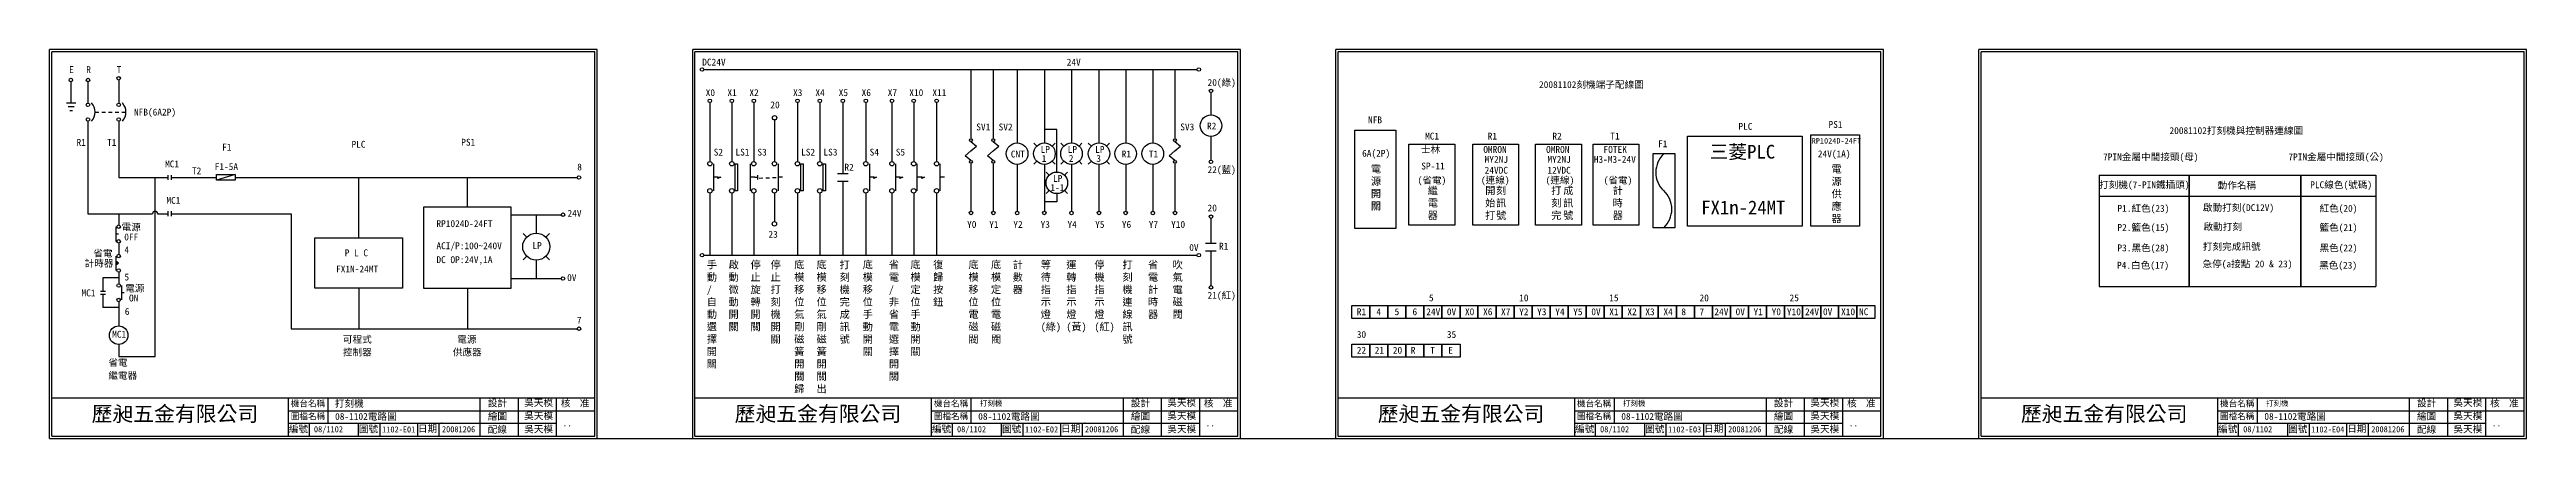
# Model space of a CAD drawing. Extents: x 144 to 1442, y -108 to 96.
import ezdxf

# ---------------------------------------------------------------- set-up
doc = ezdxf.new("R2010")
doc.units = 0
doc.linetypes.add('HIDDEN9', pattern=[3.5, 2, -1.5])
for name, color, linetype in [('圖框層', 7, 'CONTINUOUS'), ('文字層', 4, 'CONTINUOUS'), ('標尺寸層', 3, 'CONTINUOUS')]:
    doc.layers.add(name, color=color, linetype=linetype)
doc.styles.add('CNS', font='romanc.shx', dxfattribs={"bigfont": 'chineset.shx'})
doc.styles.add('STSL', font='KAIU.TTF')

msp = doc.modelspace()

# ---------------------------------------------------------------- hatches: boundary and pattern name
at = {"layer": '標尺寸層'}
for points in [[(494.4, 28.2), (494.4, 28.9), (495.9, 28.9)], [(576.1, 28.2), (576.1, 28.9), (577.6, 28.9)], [(589.8, 28.2), (589.8, 28.9), (591.4, 28.9)], [(601.2, 28.2), (601.2, 28.9), (602.7, 28.9)], [(178.9, -15), (178.9, -17.4), (180.3, -16.2)]]:
    msp.add_hatch(color=7, dxfattribs=at).paths.add_polyline_path(points)
h = msp.add_hatch(color=7, dxfattribs=at)
edge = h.paths.add_edge_path(flags=17)
edge.add_line((180.3, -16.2), (178.9, -17.4))
edge = h.paths.add_edge_path(flags=17)
edge.add_line((180.3, -16.2), (178.9, -15))
edge = h.paths.add_edge_path(flags=16)
edge.add_line((178.9, -12.4), (178.9, -20))
h.paths.add_polyline_path([(178.9, -12.4), (178.9, -20)], flags=17)
edge = h.paths.add_edge_path()
edge.add_line((180.3, -16.2), (178.9, -17.4))
edge.add_line((180.3, -16.2), (178.9, -15))
edge.add_line((178.9, -12.4), (178.9, -20))

# ---------------------------------------------------------------- linework, layer by layer
at = {"layer": '圖框層', "color": 7}
for p, q in [((431.2, 95.9), (144.2, 95.9)), ((144.2, -108.1), (144.2, 95.9)), ((429.9, 94.7), (145.4, 94.7)), ((145.4, -106.8), (145.4, 94.7)), ((429.9, -106.8), (429.9, 94.7)), ((431.2, -108.1), (431.2, 95.9)), ((768.2, 95.9), (481.2, 95.9)), ((481.2, -108.1), (481.2, 95.9)), ((766.9, 94.7), (482.4, 94.7)), ((482.4, -106.8), (482.4, 94.7)), ((766.9, -106.8), (766.9, 94.7)), ((768.2, -108.1), (768.2, 95.9)), ((1105.2, 95.9), (818.2, 95.9)), ((818.2, -108.1), (818.2, 95.9)), ((1103.9, 94.7), (819.4, 94.7)), ((819.4, -106.8), (819.4, 94.7)), ((1103.9, -106.8), (1103.9, 94.7)), ((1105.2, -108.1), (1105.2, 95.9)), ((1442.2, 95.9), (1155.2, 95.9)), ((1155.2, -108.1), (1155.2, 95.9)), ((1440.9, 94.7), (1156.4, 94.7)), ((1156.4, -106.8), (1156.4, 94.7)), ((1440.9, -106.8), (1440.9, 94.7)), ((1442.2, -108.1), (1442.2, 95.9)), ((145.4, -86.8), (255.9, -86.8)), ((255.9, -86.8), (429.9, -86.8)), ((269.4, -106.8), (269.4, -86.8)), ((369.9, -106.8), (369.9, -86.8)), ((389.9, -106.8), (389.9, -86.8)), ((409.9, -106.8), (409.9, -86.8)), ((482.4, -86.8), (592.9, -86.8)), ((592.9, -86.8), (766.9, -86.8)), ((606.4, -106.8), (606.4, -86.8)), ((706.9, -106.8), (706.9, -86.8)), ((726.9, -106.8), (726.9, -86.8)), ((746.9, -106.8), (746.9, -86.8)), ((819.4, -86.8), (929.9, -86.8)), ((929.9, -86.8), (1103.9, -86.8)), ((943.4, -106.8), (943.4, -86.8)), ((1043.9, -106.8), (1043.9, -86.8)), ((1063.9, -106.8), (1063.9, -86.8)), ((1083.9, -106.8), (1083.9, -86.8)), ((1156.4, -86.8), (1266.9, -86.8)), ((1266.9, -86.8), (1440.9, -86.8)), ((1280.4, -106.8), (1280.4, -86.8)), ((1380.9, -106.8), (1380.9, -86.8)), ((1400.9, -106.8), (1400.9, -86.8)), ((1420.9, -106.8), (1420.9, -86.8)), ((269.4, -93.5), (429.9, -93.5)), ((269.4, -100.1), (409.9, -100.1)), ((280.3, -106.8), (280.3, -100.1)), ((306.1, -106.8), (306.1, -100.1)), ((317.4, -106.8), (317.4, -100.1)), ((606.4, -93.5), (766.9, -93.5)), ((606.4, -100.1), (746.9, -100.1)), ((617.3, -106.8), (617.3, -100.1)), ((643.1, -106.8), (643.1, -100.1)), ((654.4, -106.8), (654.4, -100.1)), ((943.4, -93.5), (1103.9, -93.5)), ((943.4, -100.1), (1083.9, -100.1)), ((954.3, -106.8), (954.3, -100.1)), ((980.1, -106.8), (980.1, -100.1)), ((991.4, -106.8), (991.4, -100.1)), ((1280.4, -93.5), (1440.9, -93.5)), ((1280.4, -100.1), (1420.9, -100.1)), ((1291.3, -106.8), (1291.3, -100.1)), ((1317.1, -106.8), (1317.1, -100.1)), ((1328.4, -106.8), (1328.4, -100.1)), ((144.2, -108.1), (431.2, -108.1)), ((145.4, -106.8), (429.9, -106.8)), ((481.2, -108.1), (768.2, -108.1)), ((482.4, -106.8), (766.9, -106.8)), ((818.2, -108.1), (1105.2, -108.1)), ((819.4, -106.8), (1103.9, -106.8)), ((1155.2, -108.1), (1442.2, -108.1)), ((1156.4, -106.8), (1440.9, -106.8))]:
    msp.add_line(p, q, dxfattribs=at)
at = {"layer": '圖框層', "color": 4}
for p in [(349.7, -100.1), (686.7, -100.1), (1023.7, -100.1), (1360.7, -100.1)]:
    msp.add_point(p, dxfattribs=at)
at = {"layer": '標尺寸層', "color": 7}
for p, q in [((155.3, 79), (155.3, 67.8)), ((164.3, 79), (164.3, 67.8)), ((180.4, 79.9), (180.4, 67.8)), ((487, 85.4), (745.5, 85.4)), ((627, 85.4), (627, 49.2)), ((638.7, 85.4), (638.7, 49.2)), ((651.2, 85.4), (651.2, 46.9)), ((665.5, 85.4), (665.5, 46.9)), ((679.7, 85.4), (679.7, 46.9)), ((694.1, 85.4), (694.1, 46.9)), ((708.1, 85.4), (708.1, 46.9)), ((722.3, 85.4), (722.3, 46.9)), ((733.9, 85.4), (733.9, 49.2)), ((153, 68), (158, 68)), ((153.9, 66), (157.1, 66)), ((490.2, 68.1), (490.2, 37.1)), ((501.7, 68.1), (501.7, 37.1)), ((513.2, 68.1), (513.2, 37.1)), ((536.1, 68.1), (536.1, 37.1)), ((547.8, 68.1), (547.8, 37.1)), ((559.9, 68.1), (559.9, 30.9)), ((571.9, 68.1), (571.9, 37.1)), ((585.6, 68.1), (585.6, 37.1)), ((597, 68.1), (597, 37.1)), ((609, 68.1), (609, 37.1)), ((752.8, 73.2), (752.8, 61.6)), ((154.8, 64), (156.2, 64)), ((164.3, 58.3), (164.3, 51.5)), ((180.4, 58.3), (180.4, 28.8)), ((524, 59), (524, 37.1)), ((672, 54), (665.5, 54)), ((672, 31.7), (672, 54)), ((164.3, 51.5), (164.3, 9.8)), ((627, 42.7), (624, 40.2)), ((627, 37.7), (624, 40.2)), ((627, 47.7), (630, 45.2)), ((627, 42.7), (630, 45.2)), ((638.7, 42.7), (635.7, 40.2)), ((638.7, 37.7), (635.7, 40.2)), ((638.7, 47.7), (641.7, 45.2)), ((638.7, 42.7), (641.7, 45.2)), ((661.5, 45.3), (659.9, 46.8)), ((669.5, 45.3), (671.1, 46.8)), ((675.7, 45.3), (674.1, 46.8)), ((683.7, 45.3), (685.2, 46.8)), ((690.1, 45.3), (688.5, 46.8)), ((698.1, 45.3), (699.6, 46.8)), ((733.9, 42.7), (730.9, 40.2)), ((733.9, 37.7), (730.9, 40.2)), ((733.9, 47.7), (736.9, 45.2)), ((733.9, 42.7), (736.9, 45.2)), ((752.8, 50.3), (752.8, 37.9)), ((180.4, 28.8), (199.5, 28.8)), ((199.5, -65), (199.5, 28.8)), ((199.5, 28.8), (206.4, 28.8)), ((206.4, 27.5), (206.4, 30.1)), ((208, 27.5), (208, 30.1)), ((208, 28.8), (214.9, 28.8)), ((212.8, 28.8), (231.6, 28.8)), ((241.4, 30.3), (231.6, 27.4)), ((241.4, 28.8), (420.7, 28.8)), ((306.2, -2.9), (306.2, 28.8)), ((363.1, 13.3), (363.1, 28.8)), ((492.1, 36), (492.1, 21.8)), ((494.4, 28.9), (492.1, 28.9)), ((494.4, 28.9), (495.9, 28.9)), ((495.9, 28.9), (494.4, 28.2)), ((494.4, 28.2), (494.4, 28.9)), ((511.3, 36), (511.3, 21.8)), ((513.7, 28.9), (511.3, 28.9)), ((513.7, 28.9), (515.2, 28.9)), ((515.2, 30), (515.2, 27.7)), ((525.9, 36), (525.9, 21.8)), ((528.2, 28.9), (525.9, 28.9)), ((557.1, 30.9), (562.7, 30.9)), ((557.1, 26.9), (562.7, 26.9)), ((559.9, 26.9), (559.9, -11.9)), ((573.8, 36), (573.8, 21.8)), ((576.1, 28.9), (573.8, 28.9)), ((576.1, 28.9), (577.6, 28.9)), ((577.6, 28.9), (576.1, 28.2)), ((576.1, 28.2), (576.1, 28.9)), ((587.5, 36), (587.5, 21.8)), ((589.8, 28.9), (587.5, 28.9)), ((589.8, 28.9), (591.4, 28.9)), ((591.4, 28.9), (589.8, 28.2)), ((589.8, 28.2), (589.8, 28.9)), ((598.8, 21.8), (598.8, 36)), ((601.2, 28.9), (598.8, 28.9)), ((601.2, 28.9), (602.7, 28.9)), ((602.7, 28.9), (601.2, 28.2)), ((601.2, 28.2), (601.2, 28.9)), ((610.9, 21.8), (610.9, 36)), ((613.2, 28.9), (610.9, 28.9)), ((627, 36.2), (627, 11.2)), ((638.7, 36.2), (638.7, 11.2)), ((651.2, 35.6), (651.2, 11.2)), ((661.5, 37.3), (659.9, 35.7)), ((665.5, 35.6), (665.5, 11.2)), ((668, 30), (666.4, 31.6)), ((669.5, 37.3), (671.1, 35.7)), ((675.7, 37.3), (674.1, 35.7)), ((676, 30), (677.6, 31.6)), ((679.7, 35.6), (679.7, 11.2)), ((683.7, 37.3), (685.2, 35.7)), ((690.1, 37.3), (688.5, 35.7)), ((694.1, 35.6), (694.1, 11.2)), ((698.1, 37.3), (699.6, 35.7)), ((708.1, 35.6), (708.1, 11.2)), ((722.3, 35.6), (722.3, 11.2)), ((733.9, 36.2), (733.9, 11.2)), ((1218.2, 30.1), (1363.2, 30.1)), ((1218.2, 30.1), (1218.2, -28.4)), ((1265.4, -28.4), (1265.4, 30.1)), ((1265.4, 30.1), (1265.4, -28.4)), ((1324, 30.1), (1324, -28.4)), ((1324, -28.4), (1324, 30.1)), ((1363.2, 30.1), (1363.2, -28.4)), ((490.2, 20.6), (490.2, -11.9)), ((501.7, 20.6), (501.7, -11.9)), ((513.2, 20.6), (513.2, -11.9)), ((524, 20.6), (524, 5.6)), ((536.1, 20.6), (536.1, -11.9)), ((547.8, 20.6), (547.8, -11.9)), ((571.9, 20.6), (571.9, -11.9)), ((585.6, 20.6), (585.6, -11.9)), ((597, 20.6), (597, -11.9)), ((609, 20.6), (609, -11.9)), ((672, 16), (665.5, 16)), ((668, 22), (666.4, 20.4)), ((672, 20.3), (672, 16)), ((676, 22), (677.6, 20.4)), ((1218.2, 19), (1363.2, 19)), ((164.3, 9.8), (198.1, 9.8)), ((178.9, 3), (178.9, -4.7)), ((180.4, 9.8), (180.4, 3.9)), ((200.8, 9.8), (206.4, 9.8)), ((206.4, 8.5), (206.4, 11.1)), ((208, 8.5), (208, 11.1)), ((208, 9.8), (214.9, 9.8)), ((212.8, 9.8), (270.7, 9.8)), ((270.7, 9.8), (270.7, -50.5)), ((386.1, 9.3), (412.3, 9.3)), ((399.2, 9.3), (399.2, -0.4)), ((752.8, 7.4), (752.8, -4.2)), ((178.9, -0.8), (180.3, -0.8)), ((178.9, -12.4), (178.9, -20)), ((180.4, -5.6), (180.4, -11.4)), ((394.2, -2.5), (392.3, -0.5)), ((394.2, -12.5), (392.3, -14.4)), ((404.2, -2.5), (406.2, -0.5)), ((404.2, -12.5), (406.2, -14.4)), ((487, -11.9), (745.5, -11.9)), ((750, -5.6), (755.6, -5.6)), ((750, -9.6), (755.6, -9.6)), ((752.8, -4.2), (752.8, -5.6)), ((752.8, -9.6), (752.8, -27.9)), ((180.4, -23.9), (172.1, -23.9)), ((172.1, -23.9), (172.1, -30.8)), ((180.3, -16.2), (178.9, -15)), ((178.9, -15), (178.9, -17.4)), ((180.3, -16.2), (178.9, -17.4)), ((180.4, -21), (180.4, -26.8)), ((386.1, -24.2), (412.3, -24.2)), ((399.2, -14.5), (399.2, -24.2)), ((170.8, -30.8), (173.5, -30.8)), ((170.8, -32.4), (173.5, -32.4)), ((172.1, -32.4), (172.1, -39.3)), ((180.4, -36.4), (180.4, -49.1)), ((181.9, -27.8), (181.9, -35.4)), ((181.9, -31.5), (183.3, -31.5)), ((306.2, -29.3), (306.2, -50.5)), ((363.1, -29.3), (363.1, -50.5)), ((1218.2, -28.4), (1363.2, -28.4)), ((180.4, -39.3), (172.1, -39.3)), ((270.7, -50.5), (420.7, -50.5)), ((180.4, -58.8), (180.4, -65)), ((180.4, -65), (199.5, -65)), ((290.2, -100.1), (290.2, -86.8)), ((627.2, -100.1), (627.2, -86.8)), ((964.2, -100.1), (964.2, -86.8)), ((1301.2, -100.1), (1301.2, -86.8)), ((337.1, -106.8), (337.1, -100.1)), ((348.4, -106.8), (348.4, -100.1)), ((674.1, -106.8), (674.1, -100.1)), ((685.4, -106.8), (685.4, -100.1)), ((1011.1, -106.8), (1011.1, -100.1)), ((1022.4, -106.8), (1022.4, -100.1)), ((1348.1, -106.8), (1348.1, -100.1)), ((1359.4, -106.8), (1359.4, -100.1)), ((431.2, -108.1), (481.2, -108.1)), ((768.2, -108.1), (818.2, -108.1)), ((1105.2, -108.1), (1155.2, -108.1))]:
    msp.add_line(p, q, dxfattribs=at)
at = {"layer": '標尺寸層', "color": 7, "linetype": 'HIDDEN9'}
for p, q in [((168, 63.1), (184.1, 63.1)), ((516, 28.5), (525, 28.8))]:
    msp.add_line(p, q, dxfattribs=at)
at = {"layer": '標尺寸層', "color": 7}
for points in [[(828.1, 53.6), (849.6, 53.6), (849.6, 2.1), (828.1, 2.1)], [(856.5, 46.3), (880.5, 46.3), (880.5, 3.8), (856.5, 3.8)], [(890, 46.3), (914, 46.3), (914, 3.8), (890, 3.8)], [(922.9, 46.3), (946.9, 46.3), (946.9, 3.8), (922.9, 3.8)], [(953, 46.3), (977, 46.3), (977, 3.8), (953, 3.8)], [(984.5, 41.3), (995.8, 41.3), (995.8, 2.4), (984.5, 2.4)], [(1002.5, 50.4), (1062.6, 50.4), (1062.6, 3.2), (1002.5, 3.2)], [(1067.2, 51.1), (1092.6, 51.1), (1092.6, 3.2), (1067.2, 3.2)], [(231.6, 30.3), (241.4, 30.3), (241.4, 27.4), (231.6, 27.4)], [(503.5, 36), (504.7, 36), (504.7, 21.8), (503.5, 21.8)], [(537.9, 36), (539.1, 36), (539.1, 21.8), (537.9, 21.8)], [(549.6, 36), (550.8, 36), (550.8, 21.8), (549.6, 21.8)], [(340.1, -29.3), (386.1, -29.3), (386.1, 13.3), (340.1, 13.3)], [(283.2, -2.9), (329.2, -2.9), (329.2, -29.3), (283.2, -29.3)], [(826.6, -38.4), (836, -38.4), (836, -45.2), (826.6, -45.2)], [(836, -38.4), (845.5, -38.4), (845.5, -45.2), (836, -45.2)], [(845.5, -38.4), (854.9, -38.4), (854.9, -45.2), (845.5, -45.2)], [(854.9, -38.4), (864.4, -38.4), (864.4, -45.2), (854.9, -45.2)], [(864.4, -38.4), (873.8, -38.4), (873.8, -45.2), (864.4, -45.2)], [(873.8, -38.4), (883.3, -38.4), (883.3, -45.2), (873.8, -45.2)], [(883.3, -38.4), (892.7, -38.4), (892.7, -45.2), (883.3, -45.2)], [(892.7, -38.4), (902.2, -38.4), (902.2, -45.2), (892.7, -45.2)], [(902.2, -38.4), (911.6, -38.4), (911.6, -45.2), (902.2, -45.2)], [(911.6, -38.4), (921.1, -38.4), (921.1, -45.2), (911.6, -45.2)], [(921.1, -38.4), (930.5, -38.4), (930.5, -45.2), (921.1, -45.2)], [(930.5, -38.4), (940, -38.4), (940, -45.2), (930.5, -45.2)], [(940, -38.4), (949.4, -38.4), (949.4, -45.2), (940, -45.2)], [(949.4, -38.4), (958.9, -38.4), (958.9, -45.2), (949.4, -45.2)], [(958.9, -38.4), (968.3, -38.4), (968.3, -45.2), (958.9, -45.2)], [(968.3, -38.4), (977.8, -38.4), (977.8, -45.2), (968.3, -45.2)], [(977.8, -38.4), (987.2, -38.4), (987.2, -45.2), (977.8, -45.2)], [(987.2, -38.4), (996.7, -38.4), (996.7, -45.2), (987.2, -45.2)], [(996.7, -38.4), (1006.1, -38.4), (1006.1, -45.2), (996.7, -45.2)], [(1006.1, -38.4), (1015.6, -38.4), (1015.6, -45.2), (1006.1, -45.2)], [(1015.6, -38.4), (1025, -38.4), (1025, -45.2), (1015.6, -45.2)], [(1025, -38.4), (1034.5, -38.4), (1034.5, -45.2), (1025, -45.2)], [(1034.5, -38.4), (1043.9, -38.4), (1043.9, -45.2), (1034.5, -45.2)], [(1043.9, -38.4), (1053.4, -38.4), (1053.4, -45.2), (1043.9, -45.2)], [(1053.4, -38.4), (1062.8, -38.4), (1062.8, -45.2), (1053.4, -45.2)], [(1062.8, -38.4), (1072.3, -38.4), (1072.3, -45.2), (1062.8, -45.2)], [(1072.3, -38.4), (1081.7, -38.4), (1081.7, -45.2), (1072.3, -45.2)], [(1081.7, -38.4), (1091.2, -38.4), (1091.2, -45.2), (1081.7, -45.2)], [(1091.2, -38.4), (1100.6, -38.4), (1100.6, -45.2), (1091.2, -45.2)], [(826.6, -58.6), (836, -58.6), (836, -65.4), (826.6, -65.4)], [(836, -58.6), (845.5, -58.6), (845.5, -65.4), (836, -65.4)], [(845.5, -58.6), (854.9, -58.6), (854.9, -65.4), (845.5, -65.4)], [(854.9, -58.6), (864.4, -58.6), (864.4, -65.4), (854.9, -65.4)], [(864.4, -58.6), (873.8, -58.6), (873.8, -65.4), (864.4, -65.4)], [(873.8, -58.6), (883.3, -58.6), (883.3, -65.4), (873.8, -65.4)]]:
    msp.add_lwpolyline(points, close=True, dxfattribs=at)
for centre, radius in [((155.3, 79.9), 0.92), ((164.3, 79.9), 0.92), ((180.4, 80.8), 0.92), ((486.1, 85.4), 0.92), ((746.4, 85.4), 0.92), ((164.3, 66.9), 0.92), ((180.4, 66.9), 0.92), ((490.2, 69), 0.92), ((501.7, 69), 0.92), ((513.2, 69), 0.92), ((536.1, 69), 0.92), ((547.8, 69), 0.92), ((559.9, 69), 0.92), ((571.9, 69), 0.92), ((585.6, 69), 0.92), ((597, 69), 0.92), ((609, 69), 0.92), ((752.8, 74.2), 0.92), ((164.3, 59.2), 0.92), ((180.4, 59.2), 0.92), ((524.1, 60.1), 1.15), ((752.8, 56), 5.66), ((627, 48.4), 0.751), ((638.7, 48.4), 0.751), ((651.2, 41.3), 5.66), ((665.5, 41.3), 5.66), ((679.7, 41.3), 5.66), ((694.1, 41.3), 5.66), ((708.1, 41.3), 5.66), ((722.3, 41.3), 5.66), ((733.9, 48.4), 0.751), ((421.6, 28.8), 0.92), ((490.2, 36), 1.15), ((501.7, 36), 1.15), ((513.2, 36), 1.15), ((524, 36), 1.15), ((536.1, 36), 1.15), ((547.8, 36), 1.15), ((571.9, 36), 1.15), ((585.6, 36), 1.15), ((597, 36), 1.15), ((609, 36), 1.15), ((627, 37), 0.751), ((638.7, 37), 0.751), ((672, 26), 5.66), ((733.9, 37), 0.751), ((752.8, 37), 0.92), ((490.2, 21.8), 1.15), ((501.7, 21.8), 1.15), ((513.2, 21.8), 1.15), ((524, 21.8), 1.15), ((536.1, 21.8), 1.15), ((547.8, 21.8), 1.15), ((571.9, 21.8), 1.15), ((585.6, 21.8), 1.15), ((597, 21.8), 1.15), ((609, 21.8), 1.15), ((180.4, 3), 0.92), ((413.2, 9.3), 0.92), ((524, 4.5), 1.15), ((627, 10.2), 0.92), ((638.7, 10.2), 0.92), ((651.2, 10.2), 0.92), ((665.5, 10.2), 0.92), ((679.7, 10.2), 0.92), ((694.1, 10.2), 0.92), ((708.1, 10.2), 0.92), ((722.3, 10.2), 0.92), ((733.9, 10.2), 0.92), ((752.8, 8.3), 0.92), ((180.4, -4.7), 0.92), ((180.4, -12.4), 0.92), ((399.2, -7.5), 7.08), ((486.1, -11.9), 0.92), ((746.4, -11.9), 0.92), ((180.4, -20), 0.92), ((413.2, -24.2), 0.92), ((180.4, -27.8), 0.92), ((180.4, -35.4), 0.92), ((752.8, -28.8), 0.92), ((180.4, -53.9), 4.87), ((421.6, -50.5), 0.92)]:
    msp.add_circle(centre, radius, dxfattribs=at)
for centre, radius, start, end in [((161, 63.1), 7.07, 317.6536, 42.3464), ((177.1, 63.1), 7.07, 317.6536, 42.3464), ((999.3, 31.5), 13.4, 133.0891, 226.2283), ((980.9, 12.2), 13.4, 313.4304, 46.5696), ((199.5, 9.8), 1.35, 0, 180)]:
    msp.add_arc(centre, radius, start, end, dxfattribs=at)

# ---------------------------------------------------------------- texts
at = {"layer": '圖框層', "color": 4, "style": 'STSL'}
for s, height, p in [('DC24V', 3.6, (486.2, 87.5)), ('24V', 3.6, (677.2, 87.5)), ('E', 3.6, (154.4, 83.6)), ('R', 3.6, (163.4, 83.6)), ('T', 3.6, (179.3, 83.6)), ('20(綠)', 3.6, (751, 76.8)), ('20081102刻機端子配線圖', 3.6, (924.7, 75.7)), ('NFB(6A2P)', 3.6, (188.4, 61.3)), ('X0', 3.6, (488, 71.5)), ('X1', 3.6, (499.4, 71.5)), ('X2', 3.6, (510.9, 71.5)), ('20', 3.6, (521.9, 65.1)), ('X3', 3.6, (533.8, 71.5)), ('X4', 3.6, (545.5, 71.5)), ('X5', 3.6, (557.7, 71.5)), ('X6', 3.6, (569.7, 71.5)), ('X7', 3.6, (583.4, 71.5)), ('X10', 3.6, (594.7, 71.5)), ('X11', 3.6, (606.8, 71.5)), ('SV1', 3.6, (629.8, 53.5)), ('SV2', 3.6, (641.5, 53.5)), ('SV3', 3.6, (736.7, 53.5)), ('R2', 3.6, (750.7, 54)), ('NFB', 3.6, (835.1, 57.2)), ('MC1', 3.6, (865, 48.7)), ('R1', 3.6, (897.8, 48.7)), ('R2', 3.6, (931.7, 48.7)), ('T1', 3.6, (962.1, 48.7)), ('PLC', 3.6, (1029.2, 53.8)), ('PS1', 3.6, (1076.4, 54.8)), ('20081102打刻機與控制器連線圖', 3.6, (1255.1, 51.6)), ('R1', 3.6, (158.3, 45.4)), ('T1', 3.6, (174.3, 45.4)), ('F1', 3.6, (234.6, 42.9)), ('PLC', 3.6, (302.4, 44.4)), ('PS1', 3.6, (359.9, 45.5)), ('S2', 3.6, (492.2, 40.3)), ('LS1', 3.6, (503.6, 40.3)), ('S3', 3.6, (515.1, 40.3)), ('LS2', 3.6, (538, 40.3)), ('LS3', 3.6, (549.7, 40.3)), ('S4', 3.6, (573.9, 40.3)), ('S5', 3.6, (587.6, 40.3)), ('CNT', 3.6, (647.9, 39.3)), ('LP', 3.6, (663.5, 41.7)), ('1', 3.6, (664.1, 37)), ('LP', 3.6, (677.7, 41.7)), ('2', 3.6, (678.3, 37)), ('LP', 3.6, (692.1, 41.7)), ('3', 3.6, (692.7, 37)), ('R1', 3.6, (706, 39.3)), ('T1', 3.6, (720.2, 39.3)), ('6A(2P)', 3.6, (832, 39.7)), ('士林', 3.6, (862.8, 41.7)), ('OMRON', 3.6, (895.5, 41.7)), ('MY2NJ', 3.6, (896.2, 36.5)), ('OMRON', 3.6, (928.4, 41.7)), ('MY2NJ', 3.6, (929.1, 36.5)), ('H3-M3-24V', 3.6, (953.4, 36.5)), ('FOTEK', 3.6, (958.5, 41.7)), ('F1', 3.6, (987.1, 44.7)), ('三菱PLC', 7.2, (1014.1, 38.7)), ('RP1024D-24FT', 2.88, (1067.6, 46.6)), ('24V(1A)', 3.6, (1070.8, 39.4)), ('7PIN金屬中間接頭(母)', 3.6, (1220.3, 37.8)), ('7PIN金屬中間接頭(公)', 3.6, (1317.4, 37.8)), ('MC1', 3.6, (204.7, 34.1)), ('F1-5A', 3.6, (230.7, 32.7)), ('8', 3.6, (420.7, 32.5)), ('R2', 3.6, (560.7, 32.4)), ('LP', 3.6, (670, 26.5)), ('22(藍)', 3.6, (751, 31.1)), ('(省電)', 3.6, (861.1, 25.6)), ('SP-11', 3.6, (863, 33)), ('(連線)', 3.6, (894.3, 25.6)), ('24VDC', 3.6, (896.2, 30.8)), ('(連線)', 3.6, (928.2, 25.6)), ('12VDC', 3.6, (929.1, 30.8)), ('(省電)', 3.6, (958.6, 25.6)), ('打刻機(7-PIN鐵插頭)', 3.6, (1218.2, 23.2)), ('動作名稱', 3.6, (1280.3, 22.9)), (' PLC線色(號碼)', 3.6, (1326.4, 23.2)), ('MC1', 3.6, (205.4, 15)), ('1-1', 3.6, (668.6, 21.7)), ('20', 3.6, (751, 11)), ('FX1n-24MT', 7.2, (1009.7, 9.5)), ('P1.紅色(23)', 3.6, (1227.8, 10.8)), ('啟動打刻(DC12V)', 3.6, (1272.6, 11.2)), ('紅色(20)', 3.6, (1333.7, 10.8)), ('電源', 3.6, (181.9, 1)), ('RP1024D-24FT', 3.6, (346.9, 2.8)), ('24V', 3.6, (415.6, 8.2)), ('23', 3.6, (520.9, -2.8)), ('Y0', 3.6, (625, 2.4)), ('Y1', 3.6, (636.6, 2.4)), ('Y2', 3.6, (649.2, 2.4)), ('Y3', 3.6, (663.5, 2.4)), ('Y4', 3.6, (677.6, 2.4)), ('Y5', 3.6, (692.1, 2.4)), ('Y6', 3.6, (706.1, 2.4)), ('Y7', 3.6, (720.2, 2.4)), ('Y10', 3.6, (731.9, 2.4)), ('P2.籃色(15)', 3.6, (1227.8, 0.8)), ('啟動打刻', 3.6, (1272.9, 1.2)), ('籃色(21)', 3.6, (1333.7, 0.8)), ('省電', 3.6, (167.1, -12.7)), ('0FF', 3.6, (183.3, -4.2)), ('4', 3.6, (183.4, -10.9)), ('P L C', 3.6, (298.8, -12.5)), ('ACI/P:100~240V', 3.6, (346.9, -8.8)), ('DC OP:24V,1A', 3.6, (346.9, -16.1)), ('LP', 3.6, (397.2, -8.7)), ('0V', 3.6, (741.4, -9.7)), ('R1', 3.6, (757, -9)), ('P3.黑色(28)', 3.6, (1227.8, -9.9)), ('打刻完成訊號', 3.6, (1272.6, -9.2)), ('黑色(22)', 3.6, (1333.7, -9.9)), ('計時器', 3.6, (162.5, -18)), ('5', 3.6, (183.4, -25.2)), ('FX1N-24MT', 3.6, (294.3, -21)), ('0V', 3.6, (415.4, -25.5)), ('P4.白色(17)', 3.6, (1227.6, -19)), ('急停(a接點 20 & 23)', 3.6, (1272.4, -18.3)), ('黑色(23)', 3.6, (1333.5, -19)), ('MC1', 3.6, (160.9, -33.5)), ('電源', 3.6, (183.8, -31.1)), ('ON', 3.6, (185.8, -36.2)), ('21(紅)', 3.6, (751, -34.8)), ('5', 3.6, (867, -36.1)), ('10', 3.6, (914.3, -36.1)), ('15', 3.6, (961.5, -36.1)), ('20', 3.6, (1008.8, -36.1)), ('25', 3.6, (1056, -36.1)), ('MC1', 3.6, (177, -55.2)), ('6', 3.6, (183.6, -43.2)), ('7', 3.6, (420.5, -47.8)), ('30', 3.6, (829.2, -55.3)), ('R1', 3.6, (829.2, -43.4)), ('4', 3.6, (839.5, -43.4)), ('5', 3.6, (849, -43.4)), ('6', 3.6, (858.4, -43.4)), ('24V', 3.6, (865.6, -43.4)), ('35', 3.6, (876.4, -55.3)), ('0V', 3.6, (876.4, -43.4)), ('X0', 3.6, (885.9, -43.4)), ('X6', 3.6, (895.4, -43.4)), ('X7', 3.6, (904.8, -43.4)), ('Y2', 3.6, (914.3, -43.4)), ('Y3', 3.6, (923.7, -43.4)), ('Y4', 3.6, (933.2, -43.4)), ('Y5', 3.6, (942.6, -43.4)), ('0V', 3.6, (952.1, -43.4)), ('X1', 3.6, (961.5, -43.4)), ('X2', 3.6, (971, -43.4)), ('X3', 3.6, (980.4, -43.4)), ('X4', 3.6, (989.9, -43.4)), ('8', 3.6, (999.3, -43.4)), ('7', 3.6, (1008.8, -43.4)), ('24V', 3.6, (1016.6, -43.4)), ('0V', 3.6, (1027.7, -43.4)), ('Y1', 3.6, (1037.1, -43.4)), ('Y0', 3.6, (1046.6, -43.4)), ('Y10', 3.6, (1054.6, -43.4)), ('24V', 3.6, (1064.1, -43.4)), ('0V', 3.6, (1073.5, -43.4)), ('X10', 3.6, (1083, -43.4)), ('NC', 3.6, (1092.4, -43.4)), ('控制器', 3.6, (297.9, -64.6)), ('可程式', 3.6, (297.9, -57.9)), ('供應器', 3.6, (355.5, -64.6)), ('電源', 3.6, (357.8, -57.9)), ('22', 3.6, (829.2, -63.6)), ('21', 3.6, (838.6, -63.6)), ('20', 3.6, (848.1, -63.6)), ('R', 3.6, (857.5, -63.6)), ('T', 3.6, (867.7, -63.6)), ('E', 3.6, (877.1, -63.6)), ('繼電器', 3.6, (175, -76.8)), ('省電', 3.6, (175, -70)), ('歷昶五金有限公司', 8, (166.2, -99.1)), ('打刻機', 3.6, (293.7, -91.5)), ('設計', 3.6, (373.8, -91.3)), ('核  准', 3.6, (412.1, -91.4)), ('歷昶五金有限公司', 8, (503.2, -99.1)), ('打刻機', 2.8, (631.7, -91)), ('設計', 3.6, (710.8, -91.3)), ('核  准', 3.6, (749.1, -91.4)), ('歷昶五金有限公司', 8, (840.2, -99.1)), ('打刻機', 2.8, (968.7, -91)), ('設計', 3.6, (1047.8, -91.3)), ('核  准', 3.6, (1086.1, -91.4)), ('歷昶五金有限公司', 8, (1177.2, -99.1)), ('打刻機', 2.8, (1305.7, -91)), ('設計', 3.6, (1384.8, -91.3)), ('核  准', 3.6, (1423.1, -91.4)), ('編號', 3.6, (269.6, -104.9)), ('08/1102', 3.2, (282.7, -104.8)), ('08-1102電路圖', 3.6, (293.8, -98.3)), ('圖號', 3.6, (306.3, -104.9)), ('日期', 3.6, (337.2, -104.7)), ('繪圖', 3.6, (373.8, -98.2)), ('配線', 3.6, (373.8, -105.1)), ('編號', 3.6, (606.6, -104.9)), ('08/1102', 3.2, (619.7, -104.8)), ('08-1102電路圖', 3.6, (630.8, -98.3)), ('圖號', 3.6, (643.3, -104.9)), ('日期', 3.6, (674.2, -104.7)), ('繪圖', 3.6, (710.8, -98.2)), ('配線', 3.6, (710.8, -105.1)), ('編號', 3.6, (943.6, -104.9)), ('08/1102', 3.2, (956.7, -104.8)), ('08-1102電路圖', 3.6, (967.8, -98.3)), ('圖號', 3.6, (980.3, -104.9)), ('日期', 3.6, (1011.2, -104.7)), ('繪圖', 3.6, (1047.8, -98.2)), ('配線', 3.6, (1047.8, -105.1)), ('編號', 3.6, (1280.6, -104.9)), ('08/1102', 3.2, (1293.7, -104.8)), ('08-1102電路圖', 3.6, (1304.8, -98.3)), ('圖號', 3.6, (1317.3, -104.9)), ('日期', 3.6, (1348.2, -104.7)), ('繪圖', 3.6, (1384.8, -98.2)), ('配線', 3.6, (1384.8, -105.1))]:
    msp.add_text(s, height=height, dxfattribs=at).set_placement(p)
at = {"layer": '圖框層', "style": 'STSL'}
msp.add_text('T2', height=3.6, dxfattribs=at).set_placement((218.8, 30.5))
at = {"layer": '文字層', "color": 4, "style": 'STSL'}
for s, height, p in [('機台名稱', 3.2, (270.6, -91.3)), ('吳天模', 3.6, (392.9, -91.1)), ('機台名稱', 3.2, (607.6, -91.3)), ('吳天模', 3.6, (729.9, -91.1)), ('機台名稱', 3.2, (944.6, -91.3)), ('吳天模', 3.6, (1066.9, -91.1)), ('機台名稱', 3.2, (1281.6, -91.3)), ('吳天模', 3.6, (1403.9, -91.1)), ('圖檔名稱', 3.2, (270.6, -98)), ('1102-E01', 3.2, (318.4, -104.9)), ('20081206', 3.2, (349.8, -104.8)), ('吳天模', 3.6, (392.9, -98)), ('吳天模', 3.6, (392.9, -104.9)), ('..', 3.6, (413, -101.7)), ('圖檔名稱', 3.2, (607.6, -98)), ('1102-E02', 3.2, (655.3, -104.9)), ('20081206', 3.2, (686.8, -104.8)), ('吳天模', 3.6, (729.9, -98)), ('吳天模', 3.6, (729.9, -104.9)), ('..', 3.6, (750, -101.7)), ('圖檔名稱', 3.2, (944.6, -98)), ('1102-E03', 3.2, (992.3, -104.9)), ('20081206', 3.2, (1023.8, -104.8)), ('吳天模', 3.6, (1066.9, -98)), ('吳天模', 3.6, (1066.9, -104.9)), ('..', 3.6, (1087, -101.7)), ('圖檔名稱', 3.2, (1281.6, -98)), ('1102-E04', 3.2, (1329.3, -104.9)), ('20081206', 3.2, (1360.8, -104.8)), ('吳天模', 3.6, (1403.9, -98)), ('吳天模', 3.6, (1403.9, -104.9)), ('..', 3.6, (1424, -101.7))]:
    msp.add_text(s, height=height, dxfattribs=at).set_placement(p)
at = {"layer": '標尺寸層', "color": 7, "char_height": 3.9, "width": 4.961, "attachment_point": 1, "style": 'CNS'}
for s, insert in [('{\\fDFKai-SB|b0|i0|c136|p65;電源開關}', (836.6, 35.3)), ('{\\fDFKai-SB|b0|i0|c136|p65;電源供應器}', (1078, 35.2)), ('{\\fDFKai-SB|b0|i0|c136|p65;繼電器}', (866.4, 23.9)), ('{\\fDFKai-SB|b0|i0|c136|p65;開始打}', (896.5, 23.9)), ('{\\fDFKai-SB|b0|i0|c136|p65;刻\\P訊\\P號}', (902.2, 23.9)), ('{\\fDFKai-SB|b0|i0|c136|p65;打刻\\P完}', (931.1, 23.9)), ('{\\fDFKai-SB|b0|i0|c136|p65;成訊號}', (937.4, 23.9)), ('{\\fDFKai-SB|b0|i0|c136|p65;計時器}', (963.3, 23.9)), ('{\\fDFKai-SB|b0|i0|c136|p65;手動\\P/\\P自動選擇開關}', (488.6, -15)), ('{\\fDFKai-SB|b0|i0|c136|p65;啟動微動開關}', (500, -15)), ('{\\fDFKai-SB|b0|i0|c136|p65;停止旋轉開關}', (511.5, -15)), ('{\\fDFKai-SB|b0|i0|c136|p65;停止打刻機開關}', (522, -15)), ('{\\fDFKai-SB|b0|i0|c136|p65;底模移位氣剛磁簧開關歸}', (534.4, -15)), ('{\\fDFKai-SB|b0|i0|c136|p65;底模移位氣剛磁簧開關出}', (546.1, -15)), ('{\\fDFKai-SB|b0|i0|c136|p65;打刻機完成訊號}', (558.2, -15)), ('{\\fDFKai-SB|b0|i0|c136|p65;底模移位手動\\P開關}', (570.3, -15)), ('{\\fDFKai-SB|b0|i0|c136|p65;省電\\P/\\P非\\P省\\P電\\P選擇開關}', (584, -15)), ('{\\fDFKai-SB|b0|i0|c136|p65;底模定位手動\\P開關}', (595.3, -15)), ('{\\fDFKai-SB|b0|i0|c136|p65;復歸按鈕}', (607.2, -15)), ('{\\fDFKai-SB|b0|i0|c136|p65;底模移位\\P電磁閥}', (625.7, -15)), ('{\\fDFKai-SB|b0|i0|c136|p65;底模定位\\P電磁閥}', (637.5, -15)), ('{\\fDFKai-SB|b0|i0|c136|p65;計數器}', (648.9, -15)), ('{\\fDFKai-SB|b0|i0|c136|p65;等待指\\P示\\P燈\\P(綠)}', (663.6, -15)), ('{\\fDFKai-SB|b0|i0|c136|p65;運轉指\\P示\\P燈\\P(黃)}', (677, -15)), ('{\\fDFKai-SB|b0|i0|c136|p65;停機指示\\P燈\\P(紅)}', (691.7, -15)), ('{\\fDFKai-SB|b0|i0|c136|p65;打刻機連線訊\\P號}', (706.4, -15)), ('{\\fDFKai-SB|b0|i0|c136|p65;省電\\P計\\P時\\P器}', (719.8, -15)), ('{\\fDFKai-SB|b0|i0|c136|p65;吹氣\\P電磁閥}', (732.7, -15))]:
    msp.add_mtext(s, dxfattribs=dict(at, insert=insert))

doc.saveas('drawing.dxf')
